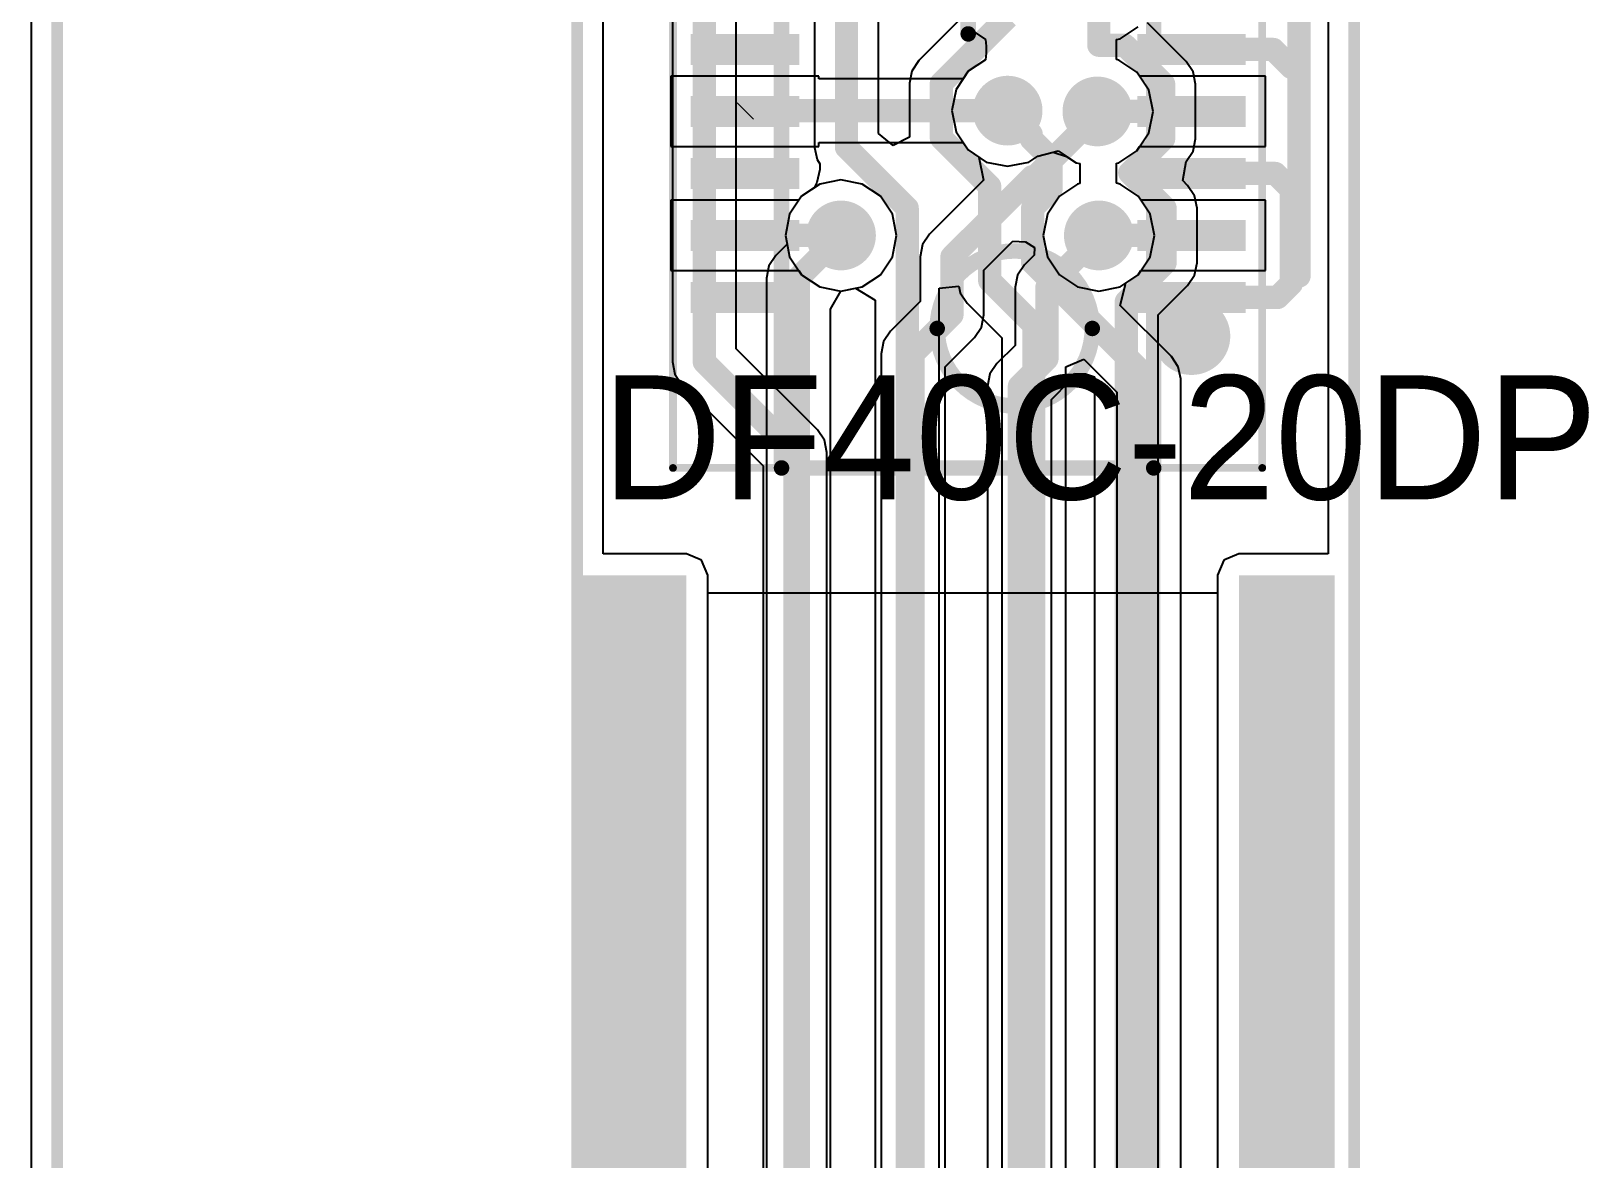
# Model space of a CAD drawing. Extents: x 17 to 262, y 47 to 156.
# Drawn here: x 125.96 to 136.01, y 62.78 to 70.06 of the extents above; entities that cross this region are included whole.
import ezdxf

# ---------------------------------------------------------------- set-up
doc = ezdxf.new("R2010")
doc.units = 0
doc.layers.get('0').update_dxf_attribs({"linetype": 'CONTINUOUS'})
for name, color, linetype in [('BOTTOMLAYER', 5, 'CONTINUOUS'), ('KEEPOUTLAYER', 6, 'CONTINUOUS'), ('MECHANICAL1', 6, 'CONTINUOUS'), ('MECHANICAL13', 56, 'CONTINUOUS'), ('MECHANICAL15', 56, 'CONTINUOUS'), ('MIDLAYER1', 16, 'CONTINUOUS'), ('MIDLAYER2', 76, 'CONTINUOUS'), ('MULTILAYER', 9, 'CONTINUOUS'), ('TOPLAYER', 1, 'CONTINUOUS'), ('TOPOVERLAY', 2, 'CONTINUOUS'), ('TOPPASTE', 8, 'CONTINUOUS'), ('TOPSOLDER', 216, 'CONTINUOUS'), ('VIAHOLELAYER', 16, 'CONTINUOUS')]:
    doc.layers.add(name, color=color, linetype=linetype)

# ---------------------------------------------------------------- blocks, each defined once
blk = doc.blocks.new('DF40C_20_DP_7')
at = {"layer": 'MECHANICAL13', "const_width": 0.0999998}
for points in [[(-1.1999976, 3.30000356), (-1.20000014, 3.30000102)], [(-1.20000014, 3.30000102), (-1.20000014, -3.29999594)], [(1.1999976, 3.30000356), (-1.1999976, 3.30000356)], [(1.20000014, 3.30000102), (1.1999976, 3.30000356)], [(1.20000014, 3.30000102), (1.20000014, -3.29999594)], [(1.20000014, -3.29999594), (-1.20000014, -3.29999594)]]:
    blk.add_lwpolyline(points, dxfattribs=at)
at = {"layer": 'MECHANICAL13'}
for points, const_width in [([(-1.22499882, 3.30000102, 1), (-1.17500146, 3.30000102, 1)], 0.0499999), ([(-1.22499882, 3.30000102, 1), (-1.17500146, 3.30000102, 1)], 0.0499999), ([(-1.22499628, 3.30000356, 1), (-1.17499892, 3.30000356, 1)], 0.0499999), ([(-1.22499628, 3.30000356, 1), (-1.17499892, 3.30000356, 1)], 0.0499999), ([(1.17499892, 3.30000356, 1), (1.22499628, 3.30000356, 1)], 0.0499999), ([(1.17499892, 3.30000356, 1), (1.22499628, 3.30000356, 1)], 0.0499999), ([(1.17500146, 3.30000102, 1), (1.22499882, 3.30000102, 1)], 0.0499999), ([(1.17500146, 3.30000102, 1), (1.22499882, 3.30000102, 1)], 0.0499999), ([(0.1962023, 2.40000282, 1), (-0.8037957, 2.40000282, 1)], 0.0999998), ([(-0.8287943799999999, 2.40000282, 1), (-0.77879702, 2.40000282, 1)], 0.0499999), ([(0.17120362, 2.40000282, 1), (0.22120098, 2.40000282, 1)], 0.0499999), ([(-1.22499882, -3.29999594, 1), (-1.17500146, -3.29999594, 1)], 0.0499999), ([(-1.22499882, -3.29999594, 1), (-1.17500146, -3.29999594, 1)], 0.0499999), ([(1.17500146, -3.29999594, 1), (1.22499882, -3.29999594, 1)], 0.0499999), ([(1.17500146, -3.29999594, 1), (1.22499882, -3.29999594, 1)], 0.0499999)]:
    blk.add_lwpolyline(points, format="xyb", close=True, dxfattribs=dict(at, const_width=const_width))
at = {"layer": 'MECHANICAL15'}
for points, const_width in [([(-1.89999874, 3.30000102), (-1.89999874, -3.30000102)], 0.0499999), ([(1.89999874, 3.30000102), (-1.89999874, 3.30000102)], 0.0499999), ([(1.89999874, 3.30000102), (1.89999874, -3.30000102)], 0.0499999), ([(-0.0037973, 0.50000408), (-0.0037973, -0.49999646)], 0.0999998), ([(0.49620424, 2.54e-06), (-0.5037963, 2.54e-06)], 0.0999998), ([(1.89999874, -3.30000102), (-1.89999874, -3.30000102)], 0.0499999)]:
    blk.add_lwpolyline(points, dxfattribs=dict(at, const_width=const_width))
for points, const_width in [([(-1.91249808, 3.30000102, 1), (-1.8874994, 3.30000102, 1)], 0.02499868), ([(-1.91249808, 3.30000102, 1), (-1.8874994, 3.30000102, 1)], 0.02499868), ([(1.8874994, 3.30000102, 1), (1.91249808, 3.30000102, 1)], 0.02499868), ([(1.8874994, 3.30000102, 1), (1.91249808, 3.30000102, 1)], 0.02499868), ([(-0.02879598, 0.50000408, 1), (0.02120138, 0.50000408, 1)], 0.0499999), ([(-0.52879498, 2.54e-06, 1), (-0.47879762, 2.54e-06, 1)], 0.0499999), ([(0.47120556, 2.54e-06, 1), (0.52120292, 2.54e-06, 1)], 0.0499999), ([(-0.02879598, -0.49999646, 1), (0.02120138, -0.49999646, 1)], 0.0499999), ([(-1.91249808, -3.30000102, 1), (-1.8874994, -3.30000102, 1)], 0.02499868), ([(-1.91249808, -3.30000102, 1), (-1.8874994, -3.30000102, 1)], 0.02499868), ([(1.8874994, -3.30000102, 1), (1.91249808, -3.30000102, 1)], 0.02499868), ([(1.8874994, -3.30000102, 1), (1.91249808, -3.30000102, 1)], 0.02499868)]:
    blk.add_lwpolyline(points, format="xyb", close=True, dxfattribs=dict(at, const_width=const_width))
at = {"layer": 'TOPLAYER'}
for points in [[(-1.09379766, 2.10000342), (-1.09379766, 2.30000302), (-1.79379626, 2.10000342), (-1.79379626, 2.30000302)], [(1.78620166, 2.10000342), (1.78620166, 2.30000302), (1.08620306, 2.10000342), (1.08620306, 2.30000302)], [(-1.09379766, 1.70000422), (-1.09379766, 1.90000382), (-1.79379626, 1.70000422), (-1.79379626, 1.90000382)], [(1.78620166, 1.70000422), (1.78620166, 1.90000382), (1.08620306, 1.70000422), (1.08620306, 1.90000382)], [(-1.09379766, 1.30000502), (-1.09379766, 1.50000462), (-1.79379626, 1.30000502), (-1.79379626, 1.50000462)], [(1.78620166, 1.30000502), (1.78620166, 1.50000462), (1.08620306, 1.30000502), (1.08620306, 1.50000462)], [(-1.09379766, 0.90000328), (-1.09379766, 1.10000288), (-1.79379626, 0.90000328), (-1.79379626, 1.10000288)], [(1.78620166, 0.90000328), (1.78620166, 1.10000288), (1.08620306, 0.90000328), (1.08620306, 1.10000288)], [(-1.09379766, 0.50000408), (-1.09379766, 0.7000036799999999), (-1.79379626, 0.50000408), (-1.79379626, 0.7000036799999999)], [(1.78620166, 0.50000408), (1.78620166, 0.7000036799999999), (1.08620306, 0.50000408), (1.08620306, 0.7000036799999999)], [(-1.09379766, 0.10000488), (-1.09379766, 0.30000448), (-1.79379626, 0.10000488), (-1.79379626, 0.30000448)], [(1.78620166, 0.10000488), (1.78620166, 0.30000448), (1.08620306, 0.10000488), (1.08620306, 0.30000448)], [(-1.09379766, -0.29999686), (-1.09379766, -0.09999726), (-1.79379626, -0.29999686), (-1.79379626, -0.09999726)], [(1.78620166, -0.29999686), (1.78620166, -0.09999726), (1.08620306, -0.29999686), (1.08620306, -0.09999726)], [(-1.09379766, -0.6999960599999999), (-1.09379766, -0.49999646), (-1.79379626, -0.6999960599999999), (-1.79379626, -0.49999646)], [(1.78620166, -0.6999960599999999), (1.78620166, -0.49999646), (1.08620306, -0.6999960599999999), (1.08620306, -0.49999646)], [(-1.09379766, -1.0999978), (-1.09379766, -0.8999982), (-1.79379626, -1.0999978), (-1.79379626, -0.8999982)], [(1.78620166, -1.0999978), (1.78620166, -0.8999982), (1.08620306, -1.0999978), (1.08620306, -0.8999982)], [(-1.09379766, -1.499997), (-1.09379766, -1.2999974), (-1.79379626, -1.499997), (-1.79379626, -1.2999974)], [(1.78620166, -1.499997), (1.78620166, -1.2999974), (1.08620306, -1.499997), (1.08620306, -1.2999974)], [(-1.09379766, -1.8999962), (-1.09379766, -1.6999966), (-1.79379626, -1.8999962), (-1.79379626, -1.6999966)], [(1.78620166, -1.8999962), (1.78620166, -1.6999966), (1.08620306, -1.8999962), (1.08620306, -1.6999966)], [(-1.09379766, -2.29999794), (-1.09379766, -2.09999834), (-1.79379626, -2.29999794), (-1.79379626, -2.09999834)], [(1.78620166, -2.29999794), (1.78620166, -2.09999834), (1.08620306, -2.29999794), (1.08620306, -2.09999834)]]:
    blk.add_solid(points, dxfattribs=at)
at = {"layer": 'TOPOVERLAY'}
for points, const_width in [([(-1.31879594, 2.45000526, 1), (-1.56879798, 2.45000526, 1)], 0.2499995), ([(-1.63129722, 2.45000526, 1), (-1.50629874, 2.45000526, 1)], 0.12499848), ([(-1.38129518, 2.45000526, 1), (-1.2562967, 2.45000526, 1)], 0.12499848)]:
    blk.add_lwpolyline(points, format="xyb", close=True, dxfattribs=dict(at, const_width=const_width))
at = {"layer": 'TOPPASTE'}
for points in [[(-1.09379766, 2.10000342), (-1.09379766, 2.30000302), (-1.79379626, 2.10000342), (-1.79379626, 2.30000302)], [(1.78620166, 2.10000342), (1.78620166, 2.30000302), (1.08620306, 2.10000342), (1.08620306, 2.30000302)], [(-1.09379766, 1.70000422), (-1.09379766, 1.90000382), (-1.79379626, 1.70000422), (-1.79379626, 1.90000382)], [(1.78620166, 1.70000422), (1.78620166, 1.90000382), (1.08620306, 1.70000422), (1.08620306, 1.90000382)], [(-1.09379766, 1.30000502), (-1.09379766, 1.50000462), (-1.79379626, 1.30000502), (-1.79379626, 1.50000462)], [(1.78620166, 1.30000502), (1.78620166, 1.50000462), (1.08620306, 1.30000502), (1.08620306, 1.50000462)], [(-1.09379766, 0.90000328), (-1.09379766, 1.10000288), (-1.79379626, 0.90000328), (-1.79379626, 1.10000288)], [(1.78620166, 0.90000328), (1.78620166, 1.10000288), (1.08620306, 0.90000328), (1.08620306, 1.10000288)], [(-1.09379766, 0.50000408), (-1.09379766, 0.7000036799999999), (-1.79379626, 0.50000408), (-1.79379626, 0.7000036799999999)], [(1.78620166, 0.50000408), (1.78620166, 0.7000036799999999), (1.08620306, 0.50000408), (1.08620306, 0.7000036799999999)], [(-1.09379766, 0.10000488), (-1.09379766, 0.30000448), (-1.79379626, 0.10000488), (-1.79379626, 0.30000448)], [(1.78620166, 0.10000488), (1.78620166, 0.30000448), (1.08620306, 0.10000488), (1.08620306, 0.30000448)], [(-1.09379766, -0.29999686), (-1.09379766, -0.09999726), (-1.79379626, -0.29999686), (-1.79379626, -0.09999726)], [(1.78620166, -0.29999686), (1.78620166, -0.09999726), (1.08620306, -0.29999686), (1.08620306, -0.09999726)], [(-1.09379766, -0.6999960599999999), (-1.09379766, -0.49999646), (-1.79379626, -0.6999960599999999), (-1.79379626, -0.49999646)], [(1.78620166, -0.6999960599999999), (1.78620166, -0.49999646), (1.08620306, -0.6999960599999999), (1.08620306, -0.49999646)], [(-1.09379766, -1.0999978), (-1.09379766, -0.8999982), (-1.79379626, -1.0999978), (-1.79379626, -0.8999982)], [(1.78620166, -1.0999978), (1.78620166, -0.8999982), (1.08620306, -1.0999978), (1.08620306, -0.8999982)], [(-1.09379766, -1.499997), (-1.09379766, -1.2999974), (-1.79379626, -1.499997), (-1.79379626, -1.2999974)], [(1.78620166, -1.499997), (1.78620166, -1.2999974), (1.08620306, -1.499997), (1.08620306, -1.2999974)], [(-1.09379766, -1.8999962), (-1.09379766, -1.6999966), (-1.79379626, -1.8999962), (-1.79379626, -1.6999966)], [(1.78620166, -1.8999962), (1.78620166, -1.6999966), (1.08620306, -1.8999962), (1.08620306, -1.6999966)], [(-1.09379766, -2.29999794), (-1.09379766, -2.09999834), (-1.79379626, -2.29999794), (-1.79379626, -2.09999834)], [(1.78620166, -2.29999794), (1.78620166, -2.09999834), (1.08620306, -2.29999794), (1.08620306, -2.09999834)]]:
    blk.add_solid(points, dxfattribs=at)
at = {"layer": 'TOPSOLDER'}
for points in [[(-1.09379766, 2.10000342), (-1.09379766, 2.30000302), (-1.79379626, 2.10000342), (-1.79379626, 2.30000302)], [(1.78620166, 2.10000342), (1.78620166, 2.30000302), (1.08620306, 2.10000342), (1.08620306, 2.30000302)], [(-1.09379766, 1.70000422), (-1.09379766, 1.90000382), (-1.79379626, 1.70000422), (-1.79379626, 1.90000382)], [(1.78620166, 1.70000422), (1.78620166, 1.90000382), (1.08620306, 1.70000422), (1.08620306, 1.90000382)], [(-1.09379766, 1.30000502), (-1.09379766, 1.50000462), (-1.79379626, 1.30000502), (-1.79379626, 1.50000462)], [(1.78620166, 1.30000502), (1.78620166, 1.50000462), (1.08620306, 1.30000502), (1.08620306, 1.50000462)], [(-1.09379766, 0.90000328), (-1.09379766, 1.10000288), (-1.79379626, 0.90000328), (-1.79379626, 1.10000288)], [(1.78620166, 0.90000328), (1.78620166, 1.10000288), (1.08620306, 0.90000328), (1.08620306, 1.10000288)], [(-1.09379766, 0.50000408), (-1.09379766, 0.7000036799999999), (-1.79379626, 0.50000408), (-1.79379626, 0.7000036799999999)], [(1.78620166, 0.50000408), (1.78620166, 0.7000036799999999), (1.08620306, 0.50000408), (1.08620306, 0.7000036799999999)], [(-1.09379766, 0.10000488), (-1.09379766, 0.30000448), (-1.79379626, 0.10000488), (-1.79379626, 0.30000448)], [(1.78620166, 0.10000488), (1.78620166, 0.30000448), (1.08620306, 0.10000488), (1.08620306, 0.30000448)], [(-1.09379766, -0.29999686), (-1.09379766, -0.09999726), (-1.79379626, -0.29999686), (-1.79379626, -0.09999726)], [(1.78620166, -0.29999686), (1.78620166, -0.09999726), (1.08620306, -0.29999686), (1.08620306, -0.09999726)], [(-1.09379766, -0.6999960599999999), (-1.09379766, -0.49999646), (-1.79379626, -0.6999960599999999), (-1.79379626, -0.49999646)], [(1.78620166, -0.6999960599999999), (1.78620166, -0.49999646), (1.08620306, -0.6999960599999999), (1.08620306, -0.49999646)], [(-1.09379766, -1.0999978), (-1.09379766, -0.8999982), (-1.79379626, -1.0999978), (-1.79379626, -0.8999982)], [(1.78620166, -1.0999978), (1.78620166, -0.8999982), (1.08620306, -1.0999978), (1.08620306, -0.8999982)], [(-1.09379766, -1.499997), (-1.09379766, -1.2999974), (-1.79379626, -1.499997), (-1.79379626, -1.2999974)], [(1.78620166, -1.499997), (1.78620166, -1.2999974), (1.08620306, -1.499997), (1.08620306, -1.2999974)], [(-1.09379766, -1.8999962), (-1.09379766, -1.6999966), (-1.79379626, -1.8999962), (-1.79379626, -1.6999966)], [(1.78620166, -1.8999962), (1.78620166, -1.6999966), (1.08620306, -1.8999962), (1.08620306, -1.6999966)], [(-1.09379766, -2.29999794), (-1.09379766, -2.09999834), (-1.79379626, -2.29999794), (-1.79379626, -2.09999834)], [(1.78620166, -2.29999794), (1.78620166, -2.09999834), (1.08620306, -2.29999794), (1.08620306, -2.09999834)]]:
    blk.add_solid(points, dxfattribs=at)

msp = doc.modelspace()

# ---------------------------------------------------------------- linework, layer by layer
at = {"layer": 'BOTTOMLAYER'}
for p, q in [((125.96106634, 74.62439735999999), (125.96106634, 59.71384552)), ((134.32466658, 73.96347157999999), (134.32466658, 66.68546479999999)), ((129.65053318, 66.68546479999999), (129.65053318, 73.71203698)), ((132.00402352, 70.07882352), (132.114417, 70.00506192)), ((132.98365072, 70.00842234), (133.10008432, 70.08622)), ((132.114417, 70.00506192), (132.12045458, 69.96196574)), ((132.12045458, 69.91583426), (132.114417, 69.87273807999999)), ((132.12045458, 69.96196574), (132.12045458, 69.91583426)), ((132.96039194, 70.00379699999999), (132.98365072, 70.00842234)), ((132.96039194, 69.8743078), (132.96039194, 70.00379699999999)), ((132.114417, 69.87273807999999), (132.00402352, 69.79897648)), ((132.97414096, 69.87157221999999), (132.96039194, 69.8743078)), ((133.09057456, 69.79377456), (132.97414096, 69.87157221999999)), ((132.00402352, 69.79897648), (131.92622586, 69.68254288)), ((133.16837222, 69.67734096), (133.09057456, 69.79377456)), ((131.92622586, 69.68254288), (131.89890562, 69.5452)), ((133.19569246, 69.53999807999999), (133.16837222, 69.67734096)), ((131.89890562, 69.5452), (131.92622586, 69.40785712)), ((133.16837222, 69.4026552), (133.19569246, 69.53999807999999)), ((131.92622586, 69.40785712), (132.00402352, 69.29142352)), ((133.09057456, 69.28622159999999), (133.16837222, 69.4026552)), ((132.00402352, 69.29142352), (132.12045712, 69.21362586)), ((132.12045712, 69.21362586), (132.2578, 69.18630562)), ((132.2578, 69.18630562), (132.39514288, 69.21362586)), ((132.39514288, 69.21362586), (132.45296852, 69.25226434)), ((132.45296852, 69.25226434), (132.58302414, 69.28622159999999)), ((132.58302414, 69.28622159999999), (132.6994552, 69.20842394)), ((132.97414096, 69.20842394), (133.09057456, 69.28622159999999)), ((132.6994552, 69.20842394), (132.72271906, 69.20379606)), ((132.72271906, 69.20379606), (132.72271906, 69.07430686)), ((132.96038686, 69.20568836), (132.97414096, 69.20842394)), ((132.96038686, 69.07619916), (132.96038686, 69.20568836)), ((131.04606252, 69.07157128), (130.92962892, 68.99377362)), ((131.1834054, 69.09889152), (131.04606252, 69.07157128)), ((131.32074828, 69.07157128), (131.1834054, 69.09889152)), ((131.43718188, 68.99377362), (131.32074828, 69.07157128)), ((132.70896496, 69.07157128), (132.59253136, 68.99377362)), ((132.72271906, 69.07430686), (132.70896496, 69.07157128)), ((132.98365072, 69.07157128), (132.96038686, 69.07619916)), ((133.10008432, 68.99377362), (132.98365072, 69.07157128)), ((130.92962892, 68.99377362), (130.85183126, 68.87734001999999)), ((131.51497954, 68.87734001999999), (131.43718188, 68.99377362)), ((132.59253136, 68.99377362), (132.5147337, 68.87734001999999)), ((133.17788198, 68.87734001999999), (133.10008432, 68.99377362)), ((130.85183126, 68.87734001999999), (130.82451102, 68.73999714)), ((131.54229978, 68.73999714), (131.51497954, 68.87734001999999)), ((132.5147337, 68.87734001999999), (132.48741346, 68.73999714)), ((133.20520222, 68.73999714), (133.17788198, 68.87734001999999)), ((130.82451102, 68.73999714), (130.85183126, 68.60265426)), ((131.51497954, 68.60265426), (131.54229978, 68.73999714)), ((132.48741346, 68.73999714), (132.5147337, 68.60265426)), ((133.17788198, 68.60265426), (133.20520222, 68.73999714)), ((130.85183126, 68.60265426), (130.92962892, 68.48622066)), ((131.43718188, 68.48622066), (131.51497954, 68.60265426)), ((132.5147337, 68.60265426), (132.59253136, 68.48622066)), ((133.10008432, 68.48622066), (133.17788198, 68.60265426)), ((130.92962892, 68.48622066), (131.04606252, 68.408423)), ((131.04606252, 68.408423), (131.1834054, 68.38110275999999)), ((131.1834054, 68.38110275999999), (131.32074828, 68.408423)), ((131.32074828, 68.408423), (131.43718188, 68.48622066)), ((132.59253136, 68.48622066), (132.70896496, 68.408423)), ((132.70896496, 68.408423), (132.84630784, 68.38110275999999)), ((132.84630784, 68.38110275999999), (132.98365072, 68.408423)), ((132.98365072, 68.408423), (133.10008432, 68.48622066)), ((130.1864808, 66.68546479999999), (129.65053318, 66.68546479999999)), ((130.28368406, 66.64520326), (130.1864808, 66.68546479999999)), ((130.3239456, 66.548), (130.28368406, 66.64520326)), ((133.6524505, 66.64520326), (133.61218896, 66.548)), ((133.74965376, 66.68546479999999), (133.6524505, 66.64520326)), ((134.32466658, 66.68546479999999), (133.74965376, 66.68546479999999)), ((130.3239456, 66.43147496), (130.3239456, 66.548)), ((133.61218896, 66.548), (133.61218896, 66.43147496)), ((133.61218896, 66.43147496), (130.3239456, 66.43147496))]:
    msp.add_line(p, q, dxfattribs=at)
at = {"layer": 'BOTTOMLAYER', "const_width": 0.22499828}
for points in [[(132.14530086, 69.5452, 1), (132.37029914, 69.5452, 1)], [(132.72429894, 69.53999807999999, 1), (132.94929722, 69.53999807999999, 1)], [(131.07090626, 68.73999714, 1), (131.29590454, 68.73999714, 1)], [(132.7338087, 68.73999714, 1), (132.95880698, 68.73999714, 1)]]:
    msp.add_lwpolyline(points, format="xyb", close=True, dxfattribs=at)
at = {"layer": 'KEEPOUTLAYER', "const_width": 0.0762}
for points in [[(126.12939976, 59.71384552), (126.12939976, 74.62439735999999)], [(134.493, 49.99919388), (134.493, 74.03319712)], [(129.48219976, 59.995054), (129.48219976, 73.7230682)]]:
    msp.add_lwpolyline(points, dxfattribs=at)
at = {"layer": 'KEEPOUTLAYER'}
for points in [[(129.48219976, 59.61348503999999), (130.1864808, 59.61348503999999), (129.48219976, 66.548), (130.1864808, 66.548)], [(133.74965376, 59.44450646), (134.366, 59.44450646), (133.74965376, 66.54799745999999), (134.366, 66.54799745999999)]]:
    msp.add_solid(points, dxfattribs=at)
at = {"layer": 'MECHANICAL1', "const_width": 0.0762}
for points in [[(126.12939976, 59.71384552), (126.12939976, 74.62439735999999)], [(134.493, 49.99919388), (134.493, 74.03319712)], [(129.48219976, 59.995054), (129.48219976, 73.7230682)]]:
    msp.add_lwpolyline(points, dxfattribs=at)
at = {"layer": 'MIDLAYER1'}
for p, q in [((125.96106634, 74.62439735999999), (125.96106634, 59.71384552)), ((129.65053318, 66.68546479999999), (129.65053318, 73.54646962)), ((134.32466658, 73.5159693), (134.32466658, 66.68546479999999)), ((130.0960441, 71.0946), (130.0960441, 67.92393324)), ((130.5079559, 68.00924422), (130.5079559, 71.00928902)), ((131.0130603, 70.69286598), (131.0130603, 69.30825356)), ((131.4249721, 69.39670398), (131.4249721, 70.60755499999999)), ((131.96087146, 70.1434081), (131.68516462, 69.86770125999999)), ((132.98365072, 70.00842234), (133.10008432, 70.08622)), ((132.96039194, 70.00379699999999), (132.98365072, 70.00842234)), ((132.96039194, 69.8743078), (132.96039194, 70.00379699999999)), ((131.68516462, 69.86770125999999), (131.64051904, 69.80088402)), ((132.97414096, 69.87157221999999), (132.96039194, 69.8743078)), ((133.09057456, 69.79377456), (132.97414096, 69.87157221999999)), ((131.64051904, 69.80088402), (131.62484216, 69.72206781999999)), ((131.62484216, 69.72206781999999), (131.62484216, 69.37357474)), ((133.16837222, 69.67734096), (133.09057456, 69.79377456)), ((133.19569246, 69.53999807999999), (133.16837222, 69.67734096)), ((133.16837222, 69.4026552), (133.19569246, 69.53999807999999)), ((131.52006208, 69.31965308), (131.4249721, 69.39670398)), ((131.62484216, 69.37357474), (131.52006208, 69.31965308)), ((133.09057456, 69.28622159999999), (133.16837222, 69.4026552)), ((131.0130603, 69.30825356), (131.02873718, 69.22943735999999)), ((131.02873718, 69.22943735999999), (131.04750524, 69.2013475)), ((132.97414096, 69.20842394), (133.09057456, 69.28622159999999)), ((131.04710392, 69.16523631999999), (131.02788882, 69.08050192)), ((131.04750524, 69.2013475), (131.04710392, 69.16523631999999)), ((132.96038686, 69.20568836), (132.97414096, 69.20842394)), ((132.96038686, 69.07619916), (132.96038686, 69.20568836)), ((131.0093519, 69.04704249999999), (130.92962892, 68.99377362)), ((131.02788882, 69.08050192), (131.0093519, 69.04704249999999)), ((132.98365072, 69.07157128), (132.96038686, 69.07619916)), ((133.10008432, 68.99377362), (132.98365072, 69.07157128)), ((130.92962892, 68.99377362), (130.85183126, 68.87734001999999)), ((133.17788198, 68.87734001999999), (133.10008432, 68.99377362)), ((130.85183126, 68.87734001999999), (130.82451102, 68.73999714)), ((133.20520222, 68.73999714), (133.17788198, 68.87734001999999)), ((130.82451102, 68.73999714), (130.85183126, 68.60265426)), ((133.17788198, 68.60265426), (133.20520222, 68.73999714)), ((130.85183126, 68.60265426), (130.92962892, 68.48622066)), ((133.10008432, 68.48622066), (133.17788198, 68.60265426)), ((130.92962892, 68.48622066), (131.04606252, 68.408423)), ((131.04606252, 68.408423), (131.1834054, 68.38110275999999)), ((131.81636324, 68.4006252), (131.94336324, 68.41313215999999)), ((131.94336324, 68.41313215999999), (131.95202718, 68.36957624)), ((132.98470228, 68.28899982), (133.0203588, 68.43294924)), ((133.0203588, 68.43294924), (133.10008432, 68.48622066)), ((131.1834054, 68.38110275999999), (131.2774489, 68.39980985999999)), ((131.2774489, 68.39980985999999), (131.40445144, 68.32323647999999)), ((131.40445144, 68.32323647999999), (131.40445144, 57.90871832)), ((131.81636324, 57.82340734), (131.81636324, 68.4006252)), ((131.95202718, 68.36957624), (131.99667276, 68.302759)), ((131.99667276, 68.302759), (132.22080998, 68.07862432)), ((133.31400566, 67.95969644), (132.98470228, 68.28899982)), ((131.03204934, 67.48514824), (130.5079559, 68.00924422)), ((132.22080998, 68.07862432), (132.22080998, 57.88687685999999)), ((130.0960441, 67.92393324), (130.11172098, 67.84511703999999)), ((132.63272178, 67.89251089999999), (132.75005454, 67.9411138)), ((132.75005454, 67.9411138), (132.96241632, 67.72875202)), ((133.35865124, 67.8928792), (133.31400566, 67.95969644)), ((130.11172098, 67.84511703999999), (130.15636656, 67.7782998)), ((132.63272178, 57.80156588), (132.63272178, 67.89251089999999)), ((133.37432812, 67.81406299999999), (133.35865124, 67.8928792)), ((133.37432812, 57.65418492), (133.37432812, 67.81406299999999)), ((130.15636656, 67.7782998), (130.68046762, 67.25420127999999)), ((132.96241632, 67.72875202), (132.96241632, 57.73948066)), ((131.03205696, 67.48514315999999), (131.03204934, 67.48514824)), ((131.07670254, 67.41832592), (131.03205696, 67.48514315999999)), ((131.09238196, 67.33950972), (131.07670254, 67.41832592)), ((131.09237942, 67.33949702), (131.09238196, 67.33950972)), ((131.09237942, 58.04402158), (131.09237942, 67.33949702)), ((130.68046762, 67.25420127999999), (130.68046762, 58.12933002)), ((130.1864808, 66.68546479999999), (129.65053318, 66.68546479999999)), ((130.28368406, 66.64520326), (130.1864808, 66.68546479999999)), ((130.3239456, 66.548), (130.28368406, 66.64520326)), ((133.6524505, 66.64520326), (133.61218896, 66.548)), ((133.74965376, 66.68546479999999), (133.6524505, 66.64520326)), ((134.32466658, 66.68546479999999), (133.74965376, 66.68546479999999)), ((130.3239456, 59.61348503999999), (130.3239456, 66.548)), ((133.61218896, 66.548), (133.61218896, 59.44450646))]:
    msp.add_line(p, q, dxfattribs=at)
at = {"layer": 'MIDLAYER1', "const_width": 0.1499997}
for points in [[(130.302, 67.92393324), (130.302, 71.0946)], [(131.2190162, 69.30825356), (131.2190162, 70.69286598)], [(131.83079806, 69.72206781999999), (132.2578, 70.14906975999999)], [(131.83079806, 69.36833218), (131.83079806, 69.72206781999999)], [(132.2578, 69.5452), (132.40979614, 69.39320386)], [(131.83079806, 69.36833218), (132.1423062, 69.05682404)], [(132.40979614, 69.36313025999999), (132.40979614, 69.39320386)], [(132.40979614, 69.36313025999999), (132.5372, 69.23572639999999)], [(131.2190162, 69.30825356), (131.53150224, 68.99576752)], [(132.5372, 69.03475906), (132.5372, 69.23572639999999)], [(132.1423062, 68.44839243999999), (132.1423062, 69.05682404)], [(132.4193059, 68.91686496), (132.5372, 69.03475906)], [(131.53150478, 68.99576752), (131.61040734, 68.91686496)], [(131.61040734, 57.82340734), (131.61040734, 68.91686496)], [(132.4193059, 68.56312932), (132.4193059, 68.91686496)], [(132.4193059, 68.56312932), (133.16837222, 67.81406299999999)], [(132.1423062, 68.44839243999999), (132.42676588, 68.16393276)], [(132.42676588, 57.80156588), (132.42676588, 68.16393276)], [(130.302, 67.92393324), (130.88642352, 67.33950972)], [(133.16837222, 57.65417222), (133.16837222, 67.81406299999999)], [(130.88642352, 58.04402158), (130.88642352, 67.33950972)]]:
    msp.add_lwpolyline(points, dxfattribs=at)
at = {"layer": 'MIDLAYER1'}
for points, const_width in [([(131.7932975, 69.72206781999999, 1), (131.86829862, 69.72206781999999, 1)], 0.07499858), ([(131.7932975, 69.72206781999999, 1), (131.86829862, 69.72206781999999, 1)], 0.07499858), ([(132.14530086, 69.5452, 1), (132.37029914, 69.5452, 1)], 0.22499828), ([(132.72429894, 69.53999807999999, 1), (132.94929722, 69.53999807999999, 1)], 0.22499828), ([(132.22029944, 69.5452, 1), (132.29530056, 69.5452, 1)], 0.07499858), ([(131.7932975, 69.36833218, 1), (131.86829862, 69.36833218, 1)], 0.07499858), ([(131.7932975, 69.36833218, 1), (131.86829862, 69.36833218, 1)], 0.07499858), ([(132.37229558, 69.39320386, 1), (132.4472967, 69.39320386, 1)], 0.07499858), ([(132.37229558, 69.39320386, 1), (132.4472967, 69.39320386, 1)], 0.07499858), ([(132.37229558, 69.36313025999999, 1), (132.4472967, 69.36313025999999, 1)], 0.07499858), ([(132.37229558, 69.36313025999999, 1), (132.4472967, 69.36313025999999, 1)], 0.07499858), ([(131.18151564, 69.30825356, 1), (131.25651676, 69.30825356, 1)], 0.07499858), ([(131.18151564, 69.30825356, 1), (131.25651676, 69.30825356, 1)], 0.07499858), ([(132.49969944, 69.23572639999999, 1), (132.57470056, 69.23572639999999, 1)], 0.07499858), ([(132.49969944, 69.23572639999999, 1), (132.57470056, 69.23572639999999, 1)], 0.07499858), ([(132.10480564, 69.05682404, 1), (132.17980676, 69.05682404, 1)], 0.07499858), ([(132.10480564, 69.05682404, 1), (132.17980676, 69.05682404, 1)], 0.07499858), ([(132.49969944, 69.03475906, 1), (132.57470056, 69.03475906, 1)], 0.07499858), ([(132.49969944, 69.03475906, 1), (132.57470056, 69.03475906, 1)], 0.07499858), ([(131.49400168, 68.99576752, 1), (131.5690028, 68.99576752, 1)], 0.07499858), ([(131.49400422, 68.99576752, 1), (131.56900534, 68.99576752, 1)], 0.07499858), ([(131.07090626, 68.73999714, 1), (131.29590454, 68.73999714, 1)], 0.22499828), ([(131.57290678, 68.91686496, 1), (131.6479079, 68.91686496, 1)], 0.07499858), ([(131.57290678, 68.91686496, 1), (131.6479079, 68.91686496, 1)], 0.07499858), ([(132.38180534, 68.91686496, 1), (132.45680646, 68.91686496, 1)], 0.07499858), ([(132.38180534, 68.91686496, 1), (132.45680646, 68.91686496, 1)], 0.07499858), ([(132.7338087, 68.73999714, 1), (132.95880698, 68.73999714, 1)], 0.22499828), ([(132.38180534, 68.56312932, 1), (132.45680646, 68.56312932, 1)], 0.07499858), ([(132.38180534, 68.56312932, 1), (132.45680646, 68.56312932, 1)], 0.07499858), ([(132.10480564, 68.44839243999999, 1), (132.17980676, 68.44839243999999, 1)], 0.07499858), ([(132.10480564, 68.44839243999999, 1), (132.17980676, 68.44839243999999, 1)], 0.07499858), ([(132.38926532, 68.16393276, 1), (132.46426644, 68.16393276, 1)], 0.07499858), ([(132.38926532, 68.16393276, 1), (132.46426644, 68.16393276, 1)], 0.07499858), ([(130.26449944, 67.92393324, 1), (130.33950056, 67.92393324, 1)], 0.07499858), ([(130.26449944, 67.92393324, 1), (130.33950056, 67.92393324, 1)], 0.07499858), ([(133.13087166, 67.81406299999999, 1), (133.20587278, 67.81406299999999, 1)], 0.07499858), ([(133.13087166, 67.81406299999999, 1), (133.20587278, 67.81406299999999, 1)], 0.07499858), ([(130.84892296, 67.33950972, 1), (130.92392408, 67.33950972, 1)], 0.07499858), ([(130.84892296, 67.33950972, 1), (130.92392408, 67.33950972, 1)], 0.07499858)]:
    msp.add_lwpolyline(points, format="xyb", close=True, dxfattribs=dict(at, const_width=const_width))
at = {"layer": 'MIDLAYER2'}
for p, q in [((125.96106634, 74.62439735999999), (125.96106634, 59.71384552)), ((134.32466658, 73.96347157999999), (134.32466658, 66.68546479999999)), ((129.65053318, 66.68546479999999), (129.65053318, 73.71203698)), ((132.00402352, 70.07882352), (132.114417, 70.00506192)), ((133.40943346, 69.86249934), (133.15929934, 70.11263346)), ((132.114417, 70.00506192), (132.12045458, 69.96196574)), ((132.12045458, 69.91583426), (132.114417, 69.87273807999999)), ((132.12045458, 69.96196574), (132.12045458, 69.91583426)), ((132.114417, 69.87273807999999), (132.00402352, 69.79897648)), ((133.45407904, 69.7956821), (133.40943346, 69.86249934)), ((132.00402352, 69.79897648), (131.92622586, 69.68254288)), ((133.46975592, 69.7168659), (133.45407904, 69.7956821)), ((133.46975592, 69.36313025999999), (133.46975592, 69.7168659)), ((131.92622586, 69.68254288), (131.89890562, 69.5452)), ((131.89890562, 69.5452), (131.92622586, 69.40785712)), ((131.92622586, 69.40785712), (132.00402352, 69.29142352)), ((133.45407904, 69.28431406), (133.46975592, 69.36313025999999)), ((132.00402352, 69.29142352), (132.07195836, 69.24603118)), ((132.07195836, 69.24603118), (132.1029997, 69.09746658)), ((133.38786886, 69.09357276), (133.409436, 69.21749935999999)), ((133.409436, 69.21749935999999), (133.45407904, 69.28431406)), ((131.04606252, 69.07157128), (130.92962892, 68.99377362)), ((131.1834054, 69.09889152), (131.04606252, 69.07157128)), ((131.32074828, 69.07157128), (131.1834054, 69.09889152)), ((131.43718188, 68.99377362), (131.32074828, 69.07157128)), ((132.1029997, 69.09746658), (131.75327218, 68.74773906)), ((133.41894322, 69.0624984), (133.38786886, 69.09357276)), ((133.4635888, 68.99568115999999), (133.41894322, 69.0624984)), ((130.92962892, 68.99377362), (130.85183126, 68.87734001999999)), ((131.51497954, 68.87734001999999), (131.43718188, 68.99377362)), ((133.47926568, 68.91686496), (133.4635888, 68.99568115999999)), ((133.47926568, 68.56312932), (133.47926568, 68.91686496)), ((130.85183126, 68.87734001999999), (130.82451102, 68.73999714)), ((131.54229978, 68.73999714), (131.51497954, 68.87734001999999)), ((130.82451102, 68.73999714), (130.83573274, 68.68358882)), ((131.51497954, 68.60265426), (131.54229978, 68.73999714)), ((131.75327218, 68.74773906), (131.7086266, 68.68092182)), ((130.76321066, 68.61106928), (130.71856508, 68.54425203999999)), ((130.83573274, 68.68358882), (130.76321066, 68.61106928)), ((131.7086266, 68.68092182), (131.69294972, 68.60210562)), ((132.10486152, 68.51679464), (132.29067522, 68.70260834)), ((132.29067522, 68.70260834), (132.37289756, 68.69825986)), ((132.42837878, 68.61333496), (132.36597098, 68.55092716)), ((132.37289756, 68.69825986), (132.43051746, 68.66284718)), ((132.43051746, 68.66284718), (132.42837878, 68.61333496)), ((130.71856508, 68.54425203999999), (130.7028882, 68.46543584)), ((131.43718188, 68.48622066), (131.51497954, 68.60265426)), ((131.69294972, 68.60210562), (131.69294972, 68.31300028)), ((132.10486152, 68.2276893), (132.10486152, 68.51679464)), ((132.36597098, 68.55092716), (132.3213254, 68.48410992)), ((133.4635888, 68.48431312), (133.47926568, 68.56312932)), ((130.7028882, 68.46543584), (130.7028882, 58.2055351)), ((131.18340794, 68.38110275999999), (131.32074828, 68.408423)), ((131.32074828, 68.408423), (131.43718188, 68.48622066)), ((132.3213254, 68.48410992), (132.30564852, 68.40529372)), ((133.22913156, 68.22768422), (133.41894322, 68.41749587999999)), ((133.41894322, 68.41749587999999), (133.4635888, 68.48431312)), ((131.1148, 68.26526098), (131.18340794, 68.38110275999999)), ((131.69294972, 68.31300028), (131.50256656, 68.12261712)), ((132.30564852, 68.40529372), (132.30564852, 68.03031098)), ((131.1148, 58.12022412), (131.1148, 68.26526098)), ((132.08918464, 68.1488731), (132.10486152, 68.2276893)), ((133.22913156, 56.64515213999999), (133.22913156, 68.22768422)), ((131.50256656, 68.12261712), (131.45792098, 68.05579988)), ((132.04453906, 68.08205586), (132.08918464, 68.1488731)), ((131.45792098, 68.05579988), (131.4422441, 67.97698367999999)), ((131.8541559, 67.8916727), (132.04453906, 68.08205586)), ((132.30564852, 68.03031098), (132.18836656, 67.91302902)), ((131.4422441, 67.97698367999999), (131.4422441, 57.51470844)), ((132.18836656, 67.91302902), (132.14372098, 67.84621177999999)), ((131.8541559, 57.4294127), (131.8541559, 67.8916727)), ((132.14372098, 67.84621177999999), (132.1280441, 67.76739558)), ((132.65723786, 67.79936656), (132.69021976, 67.84872638)), ((132.69021976, 67.84872638), (132.76095622, 67.8464226)), ((132.76095622, 67.8464226), (132.81721976, 67.82760119999999)), ((132.81721976, 67.82760119999999), (132.81721976, 56.73046312)), ((132.1280441, 67.76739558), (132.1280441, 57.33691098)), ((132.5399559, 67.6820846), (132.65723786, 67.79936656)), ((132.5399559, 57.2516127), (132.5399559, 67.6820846)), ((130.1864808, 66.68546479999999), (129.65053318, 66.68546479999999)), ((130.28368406, 66.64520326), (130.1864808, 66.68546479999999)), ((130.3239456, 66.548), (130.28368406, 66.64520326)), ((133.6524505, 66.64520326), (133.61218896, 66.548)), ((133.74965376, 66.68546479999999), (133.6524505, 66.64520326)), ((134.32466658, 66.68546479999999), (133.74965376, 66.68546479999999)), ((130.3239456, 59.61348503999999), (130.3239456, 66.548)), ((133.61218896, 66.548), (133.61218896, 59.44450646))]:
    msp.add_line(p, q, dxfattribs=at)
at = {"layer": 'MIDLAYER2', "const_width": 0.1499997}
for points in [[(132.84630784, 69.96700002), (132.84630784, 70.33999648)], [(132.84630784, 69.96700002), (133.0136659, 69.96700002)], [(133.0136659, 69.96700002), (133.26380002, 69.7168659)], [(133.26380002, 69.36313025999999), (133.26380002, 69.7168659)], [(132.83679808, 69.52032831999999), (132.83679808, 69.53999807999999)], [(132.43466782, 69.11819806), (132.83679808, 69.52032831999999)], [(133.04542098, 69.14475121999999), (133.26380002, 69.36313025999999)], [(133.04542098, 69.14475121999999), (133.04542352, 69.14475121999999)], [(133.04542352, 69.14475121999999), (133.27330978, 68.91686496)], [(131.89890562, 68.60210562), (132.41499806, 69.11819806)], [(132.41499806, 69.11819806), (132.43466782, 69.11819806)], [(133.27330978, 68.56312932), (133.27330978, 68.91686496)], [(130.9088441, 68.46543584), (131.1834054, 68.73999714)], [(132.51160442, 68.40529372), (132.84630784, 68.73999714)], [(131.89890562, 68.2276893), (131.89890562, 68.60210562)], [(133.02317566, 68.3129952), (133.27330978, 68.56312932)], [(130.9088441, 58.12022412), (130.9088441, 68.46543584)], [(132.51160442, 67.945), (132.51160442, 68.40529372)], [(133.02317566, 56.64515213999999), (133.02317566, 68.3129952)], [(131.6482, 67.97698367999999), (131.89890562, 68.2276893)], [(131.6482, 57.42939999999999), (131.6482, 67.97698367999999)], [(132.334, 67.76739558), (132.51160442, 67.945)], [(132.334, 57.2516), (132.334, 67.76739558)]]:
    msp.add_lwpolyline(points, dxfattribs=at)
at = {"layer": 'MIDLAYER2'}
for points, const_width in [([(132.80880728, 69.96700002, 1), (132.8838084, 69.96700002, 1)], 0.07499858), ([(132.80880728, 69.96700002, 1), (132.8838084, 69.96700002, 1)], 0.07499858), ([(132.97616534, 69.96700002, 1), (133.05116646, 69.96700002, 1)], 0.07499858), ([(132.97616534, 69.96700002, 1), (133.05116646, 69.96700002, 1)], 0.07499858), ([(132.14530086, 69.5452, 1), (132.37029914, 69.5452, 1)], 0.22499828), ([(132.72429894, 69.53999807999999, 1), (132.94929722, 69.53999807999999, 1)], 0.22499828), ([(133.22629946, 69.7168659, 1), (133.30130058, 69.7168659, 1)], 0.07499858), ([(133.22629946, 69.7168659, 1), (133.30130058, 69.7168659, 1)], 0.07499858), ([(132.79929752, 69.53999807999999, 1), (132.87429864, 69.53999807999999, 1)], 0.07499858), ([(132.79929752, 69.52032831999999, 1), (132.87429864, 69.52032831999999, 1)], 0.07499858), ([(132.79929752, 69.52032831999999, 1), (132.87429864, 69.52032831999999, 1)], 0.07499858), ([(133.22629946, 69.36313025999999, 1), (133.30130058, 69.36313025999999, 1)], 0.07499858), ([(133.22629946, 69.36313025999999, 1), (133.30130058, 69.36313025999999, 1)], 0.07499858), ([(133.00792042, 69.14475121999999, 1), (133.08292154, 69.14475121999999, 1)], 0.07499858), ([(133.00792042, 69.14475121999999, 1), (133.08292154, 69.14475121999999, 1)], 0.07499858), ([(133.00792296, 69.14475121999999, 1), (133.08292408, 69.14475121999999, 1)], 0.07499858), ([(133.00792296, 69.14475121999999, 1), (133.08292408, 69.14475121999999, 1)], 0.07499858), ([(132.3774975, 69.11819806, 1), (132.45249862, 69.11819806, 1)], 0.07499858), ([(132.3774975, 69.11819806, 1), (132.45249862, 69.11819806, 1)], 0.07499858), ([(132.39716726, 69.11819806, 1), (132.47216838, 69.11819806, 1)], 0.07499858), ([(132.39716726, 69.11819806, 1), (132.47216838, 69.11819806, 1)], 0.07499858), ([(131.07090626, 68.73999714, 1), (131.29590454, 68.73999714, 1)], 0.22499828), ([(132.7338087, 68.73999714, 1), (132.95880698, 68.73999714, 1)], 0.22499828), ([(133.23580922, 68.91686496, 1), (133.31081034, 68.91686496, 1)], 0.07499858), ([(133.23580922, 68.91686496, 1), (133.31081034, 68.91686496, 1)], 0.07499858), ([(131.14590484, 68.73999714, 1), (131.22090596, 68.73999714, 1)], 0.07499858), ([(132.80880728, 68.73999714, 1), (132.8838084, 68.73999714, 1)], 0.07499858), ([(131.86140506, 68.60210562, 1), (131.93640618, 68.60210562, 1)], 0.07499858), ([(131.86140506, 68.60210562, 1), (131.93640618, 68.60210562, 1)], 0.07499858), ([(133.23580922, 68.56312932, 1), (133.31081034, 68.56312932, 1)], 0.07499858), ([(133.23580922, 68.56312932, 1), (133.31081034, 68.56312932, 1)], 0.07499858), ([(130.87134354, 68.46543584, 1), (130.94634466, 68.46543584, 1)], 0.07499858), ([(130.87134354, 68.46543584, 1), (130.94634466, 68.46543584, 1)], 0.07499858), ([(132.47410386, 68.40529372, 1), (132.54910498, 68.40529372, 1)], 0.07499858), ([(132.47410386, 68.40529372, 1), (132.54910498, 68.40529372, 1)], 0.07499858), ([(132.9856751, 68.3129952, 1), (133.06067622, 68.3129952, 1)], 0.07499858), ([(132.9856751, 68.3129952, 1), (133.06067622, 68.3129952, 1)], 0.07499858), ([(131.86140506, 68.2276893, 1), (131.93640618, 68.2276893, 1)], 0.07499858), ([(131.86140506, 68.2276893, 1), (131.93640618, 68.2276893, 1)], 0.07499858), ([(131.61069944, 67.97698367999999, 1), (131.68570056, 67.97698367999999, 1)], 0.07499858), ([(131.61069944, 67.97698367999999, 1), (131.68570056, 67.97698367999999, 1)], 0.07499858), ([(132.47410386, 67.945, 1), (132.54910498, 67.945, 1)], 0.07499858), ([(132.47410386, 67.945, 1), (132.54910498, 67.945, 1)], 0.07499858), ([(132.29649944, 67.76739558, 1), (132.37150056, 67.76739558, 1)], 0.07499858), ([(132.29649944, 67.76739558, 1), (132.37150056, 67.76739558, 1)], 0.07499858)]:
    msp.add_lwpolyline(points, format="xyb", close=True, dxfattribs=dict(at, const_width=const_width))
at = {"layer": 'MULTILAYER', "const_width": 0.22499828}
for points in [[(132.14530086, 69.5452, 1), (132.37029914, 69.5452, 1)], [(132.72429894, 69.53999807999999, 1), (132.94929722, 69.53999807999999, 1)], [(131.07090626, 68.73999714, 1), (131.29590454, 68.73999714, 1)], [(132.7338087, 68.73999714, 1), (132.95880698, 68.73999714, 1)]]:
    msp.add_lwpolyline(points, format="xyb", close=True, dxfattribs=at)
at = {"layer": 'TOPLAYER'}
for p, q in [((125.96106634, 74.62439735999999), (125.96106634, 59.71384552)), ((134.32466658, 73.96347157999999), (134.32466658, 66.68546479999999)), ((129.65053318, 66.68546479999999), (129.65053318, 73.71203698)), ((132.00402352, 70.07882352), (132.114417, 70.00506192)), ((132.98365072, 70.00842234), (133.10008432, 70.08622)), ((132.114417, 70.00506192), (132.12045458, 69.96196574)), ((132.12045458, 69.91583426), (132.114417, 69.87273807999999)), ((132.12045458, 69.96196574), (132.12045458, 69.91583426)), ((132.96039194, 70.00379699999999), (132.98365072, 70.00842234)), ((132.96039194, 69.8743078), (132.96039194, 70.00379699999999)), ((132.114417, 69.87273807999999), (132.00402352, 69.79897648)), ((132.97414096, 69.87157221999999), (132.96039194, 69.8743078)), ((133.09057456, 69.79377456), (132.97414096, 69.87157221999999)), ((131.0407971, 69.76699787999999), (130.0867985, 69.76699787999999)), ((130.0867985, 69.76699787999999), (130.0867985, 69.31299828)), ((131.0407971, 69.7511559), (131.0407971, 69.76699787999999)), ((131.97207032, 69.7511559), (131.0407971, 69.7511559)), ((132.00402352, 69.79897648), (131.97207032, 69.7511559)), ((133.10846632, 69.76699787999999), (133.09057456, 69.79377456)), ((133.92079642, 69.76699787999999), (133.10846632, 69.76699787999999)), ((133.92079642, 69.31299828), (133.92079642, 69.76699787999999)), ((130.0867985, 69.31299828), (131.0407971, 69.31299828)), ((131.0407971, 69.31299828), (131.0407971, 69.3392441)), ((131.0407971, 69.3392441), (131.97207032, 69.3392441)), ((131.97207032, 69.3392441), (132.00402352, 69.29142352)), ((133.09057456, 69.28622159999999), (133.10846632, 69.31299828)), ((133.10846632, 69.31299828), (133.92079642, 69.31299828)), ((132.00402352, 69.29142352), (132.12045712, 69.21362586)), ((132.12045712, 69.21362586), (132.2578, 69.18630562)), ((132.2578, 69.18630562), (132.39514288, 69.21362586)), ((132.39514288, 69.21362586), (132.45296852, 69.25226434)), ((132.45296852, 69.25226434), (132.55203614, 69.27812915999999)), ((132.55203614, 69.27812915999999), (132.63682388, 69.25027297999999)), ((132.63682388, 69.25027297999999), (132.6994552, 69.20842394)), ((132.97414096, 69.20842394), (133.09057456, 69.28622159999999)), ((132.6994552, 69.20842394), (132.72271906, 69.20379606)), ((132.72271906, 69.20379606), (132.72271906, 69.07430686)), ((132.96038686, 69.20568836), (132.97414096, 69.20842394)), ((132.96038686, 69.07619916), (132.96038686, 69.20568836)), ((131.04606252, 69.07157128), (130.92962892, 68.99377362)), ((131.1834054, 69.09889152), (131.04606252, 69.07157128)), ((131.32074828, 69.07157128), (131.1834054, 69.09889152)), ((131.43718188, 68.99377362), (131.32074828, 69.07157128)), ((132.70896496, 69.07157128), (132.59253136, 68.99377362)), ((132.72271906, 69.07430686), (132.70896496, 69.07157128)), ((132.98365072, 69.07157128), (132.96038686, 69.07619916)), ((133.10008432, 68.99377362), (132.98365072, 69.07157128)), ((130.91173716, 68.96699694), (130.0867985, 68.96699694)), ((130.0867985, 68.96699694), (130.0867985, 68.51299734)), ((130.92962892, 68.99377362), (130.91173716, 68.96699694)), ((131.51497954, 68.87734001999999), (131.43718188, 68.99377362)), ((132.59253136, 68.99377362), (132.5147337, 68.87734001999999)), ((133.11797608, 68.96699694), (133.10008432, 68.99377362)), ((133.92079642, 68.96699694), (133.11797608, 68.96699694)), ((133.92079642, 68.51299734), (133.92079642, 68.96699694)), ((131.54229978, 68.73999714), (131.51497954, 68.87734001999999)), ((132.5147337, 68.87734001999999), (132.48741346, 68.73999714)), ((131.51497954, 68.60265426), (131.54229978, 68.73999714)), ((132.48741346, 68.73999714), (132.5147337, 68.60265426)), ((130.0867985, 68.51299734), (130.91173716, 68.51299734)), ((130.91173716, 68.51299734), (130.92962892, 68.48622066)), ((131.43718188, 68.48622066), (131.51497954, 68.60265426)), ((132.5147337, 68.60265426), (132.59253136, 68.48622066)), ((133.10008432, 68.48622066), (133.11797608, 68.51299734)), ((133.11797608, 68.51299734), (133.92079642, 68.51299734)), ((130.92962892, 68.48622066), (131.04606252, 68.408423)), ((131.04606252, 68.408423), (131.1834054, 68.38110275999999)), ((131.1834054, 68.38110275999999), (131.32074828, 68.408423)), ((131.32074828, 68.408423), (131.43718188, 68.48622066)), ((132.59253136, 68.48622066), (132.70896496, 68.408423)), ((132.70896496, 68.408423), (132.84630784, 68.38110275999999)), ((132.84630784, 68.38110275999999), (132.98365072, 68.408423)), ((132.98365072, 68.408423), (133.10008432, 68.48622066)), ((130.1864808, 66.68546479999999), (129.65053318, 66.68546479999999)), ((130.28368406, 66.64520326), (130.1864808, 66.68546479999999)), ((130.3239456, 66.548), (130.28368406, 66.64520326)), ((133.6524505, 66.64520326), (133.61218896, 66.548)), ((133.74965376, 66.68546479999999), (133.6524505, 66.64520326)), ((134.32466658, 66.68546479999999), (133.74965376, 66.68546479999999)), ((130.3239456, 66.43147496), (130.3239456, 66.548)), ((133.61218896, 66.548), (133.61218896, 66.43147496)), ((133.61218896, 66.43147496), (130.3239456, 66.43147496))]:
    msp.add_line(p, q, dxfattribs=at)
at = {"layer": 'TOPLAYER', "const_width": 0.1499997}
for points in [[(134.1374, 68.4784), (134.1374, 72.5932)], [(133.44379712, 69.93999728), (133.97120272, 69.93999728)], [(133.97120272, 69.93999728), (134.0866, 69.82459999999999)], [(130.5637978, 69.53999807999999), (130.56899972, 69.5452)], [(130.56899972, 69.5452), (132.2578, 69.5452)], [(132.83679808, 69.53999807999999), (133.44379712, 69.53999807999999)], [(133.44379712, 69.13999634), (133.98380366, 69.13999634)], [(133.98380366, 69.13999634), (134.0866, 69.0372)], [(134.0866, 68.4276), (134.0866, 69.0372)], [(130.5637978, 68.73999714), (131.1834054, 68.73999714)], [(132.84630784, 68.73999714), (133.44379712, 68.73999714)], [(133.44379712, 68.33999793999999), (133.99899794, 68.33999793999999)], [(133.99899794, 68.33999793999999), (134.0866, 68.4276)]]:
    msp.add_lwpolyline(points, dxfattribs=at)
at = {"layer": 'TOPLAYER'}
for points, const_width in [([(133.40629656, 69.93999728, 1), (133.48129768, 69.93999728, 1)], 0.07499858), ([(133.93370216, 69.93999728, 1), (134.00870328, 69.93999728, 1)], 0.07499858), ([(133.93370216, 69.93999728, 1), (134.00870328, 69.93999728, 1)], 0.07499858), ([(134.04909944, 69.82459999999999, 1), (134.12410056, 69.82459999999999, 1)], 0.07499858), ([(132.14530086, 69.5452, 1), (132.37029914, 69.5452, 1)], 0.22499828), ([(132.72429894, 69.53999807999999, 1), (132.94929722, 69.53999807999999, 1)], 0.22499828), ([(130.52629724, 69.53999807999999, 1), (130.60129836, 69.53999807999999, 1)], 0.07499858), ([(130.53149916, 69.5452, 1), (130.60650028, 69.5452, 1)], 0.07499858), ([(130.53149916, 69.5452, 1), (130.60650028, 69.5452, 1)], 0.07499858), ([(132.22029944, 69.5452, 1), (132.29530056, 69.5452, 1)], 0.07499858), ([(132.79929752, 69.53999807999999, 1), (132.87429864, 69.53999807999999, 1)], 0.07499858), ([(133.40629656, 69.53999807999999, 1), (133.48129768, 69.53999807999999, 1)], 0.07499858), ([(133.40629656, 69.13999634, 1), (133.48129768, 69.13999634, 1)], 0.07499858), ([(133.9463031, 69.13999634, 1), (134.02130422, 69.13999634, 1)], 0.07499858), ([(133.9463031, 69.13999634, 1), (134.02130422, 69.13999634, 1)], 0.07499858), ([(134.04909944, 69.0372, 1), (134.12410056, 69.0372, 1)], 0.07499858), ([(134.04909944, 69.0372, 1), (134.12410056, 69.0372, 1)], 0.07499858), ([(131.07090626, 68.73999714, 1), (131.29590454, 68.73999714, 1)], 0.22499828), ([(132.7338087, 68.73999714, 1), (132.95880698, 68.73999714, 1)], 0.22499828), ([(130.52629724, 68.73999714, 1), (130.60129836, 68.73999714, 1)], 0.07499858), ([(131.14590484, 68.73999714, 1), (131.22090596, 68.73999714, 1)], 0.07499858), ([(132.80880728, 68.73999714, 1), (132.8838084, 68.73999714, 1)], 0.07499858), ([(133.40629656, 68.73999714, 1), (133.48129768, 68.73999714, 1)], 0.07499858), ([(134.09989944, 68.4784, 1), (134.17490056, 68.4784, 1)], 0.07499858), ([(133.40629656, 68.33999793999999, 1), (133.48129768, 68.33999793999999, 1)], 0.07499858), ([(133.96149738, 68.33999793999999, 1), (134.0364985, 68.33999793999999, 1)], 0.07499858), ([(133.96149738, 68.33999793999999, 1), (134.0364985, 68.33999793999999, 1)], 0.07499858), ([(134.04909944, 68.4276, 1), (134.12410056, 68.4276, 1)], 0.07499858), ([(134.04909944, 68.4276, 1), (134.12410056, 68.4276, 1)], 0.07499858)]:
    msp.add_lwpolyline(points, format="xyb", close=True, dxfattribs=dict(at, const_width=const_width))
at = {"layer": 'VIAHOLELAYER', "const_width": 0.0999998}
for points in [[(132.2078001, 69.5452, 1), (132.3077999, 69.5452, 1)], [(132.78679818, 69.53999807999999, 1), (132.88679798, 69.53999807999999, 1)], [(131.1334055, 68.73999714, 1), (131.2334053, 68.73999714, 1)], [(132.79630794, 68.73999714, 1), (132.89630774, 68.73999714, 1)]]:
    msp.add_lwpolyline(points, format="xyb", close=True, dxfattribs=at)

# ---------------------------------------------------------------- block references
at = {"rotation": 180}
msp.add_blockref('DF40C_20_DP_7', (132.00000016, 70.54000116), dxfattribs=at)

# ---------------------------------------------------------------- texts
at = {"layer": 'TOPOVERLAY'}
msp.add_text('DF40C-20DP', height=0.80000094, dxfattribs=at).set_placement((129.6416, 67.03736148))

doc.saveas('drawing.dxf')
